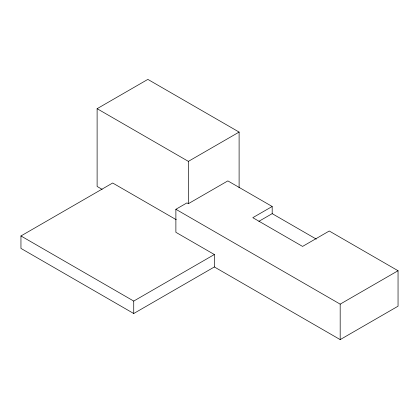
<?xml version="1.0" encoding="UTF-8"?>
<svg xmlns="http://www.w3.org/2000/svg" width="419" height="419" viewBox="0 0 419 419"><rect width="100%" height="100%" fill="white"/><g stroke="black" fill="none" stroke-linecap="round" stroke-linejoin="round"><path stroke-width="0.63" d="M102.116 189.351L97.114 186.465L97.114 108.689L147.855 79.39L239.108 132.079L239.108 187.817M316.303 239.118L272.188 213.648L272.188 206.488L252.798 217.681L302.576 246.419L329.255 231.01L398.05 270.732L398.05 306.195L340.181 339.61L214.36 266.966L133.729 313.517L20.95 248.404L20.95 235.96L112.669 183.003L176.279 219.729M97.114 108.689L188.367 161.373L239.108 132.079M214.36 266.966L214.36 254.522L175.88 232.309L175.88 209.285L186.974 202.88L188.367 203.681L227.847 180.893L272.188 206.488M258.895 221.321L272.188 213.648M20.95 235.96L133.729 301.072L214.36 254.522M175.88 209.285L340.181 304.142L398.05 270.732M340.181 304.142L340.181 339.61M188.367 161.373L188.367 203.681M133.729 301.072L133.729 313.517"/></g></svg>
